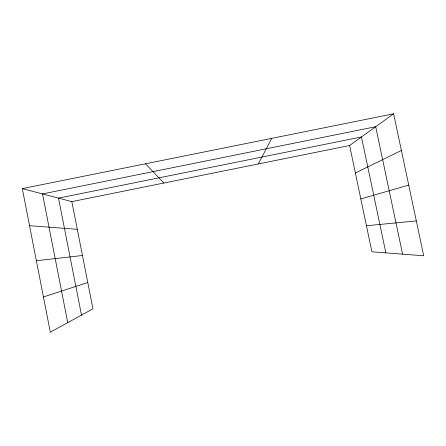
<?xml version="1.0" encoding="UTF-8"?>
<svg xmlns="http://www.w3.org/2000/svg" width="446" height="446" viewBox="0 0 446 446"><rect width="100%" height="100%" fill="white"/><g stroke="black" fill="none" stroke-linecap="round" stroke-linejoin="round"><path stroke-width="0.67" d="M258.318 163.95L271.742 138.355M349.619 145.507L393.623 113.797L423.7 255.775L371.908 251.823L349.619 145.507L71.828 201.62L22.3 188.613L50.32 332.203L92.963 308.833L71.828 201.62M355.384 172.987L401.389 150.447M43.44 296.947L87.778 282.535M360.825 198.944L408.731 185.101M22.3 188.613L393.623 113.797M36.371 260.726L82.449 255.508M366.445 225.748L416.313 220.915M29.531 225.682L77.292 229.328M145.491 163.793L163.866 183.027M402.576 254.164L375.694 126.72L42.509 193.921L67.736 322.659M385.851 252.888L361.477 136.961L58.498 198.119L81.501 315.116"/></g></svg>
